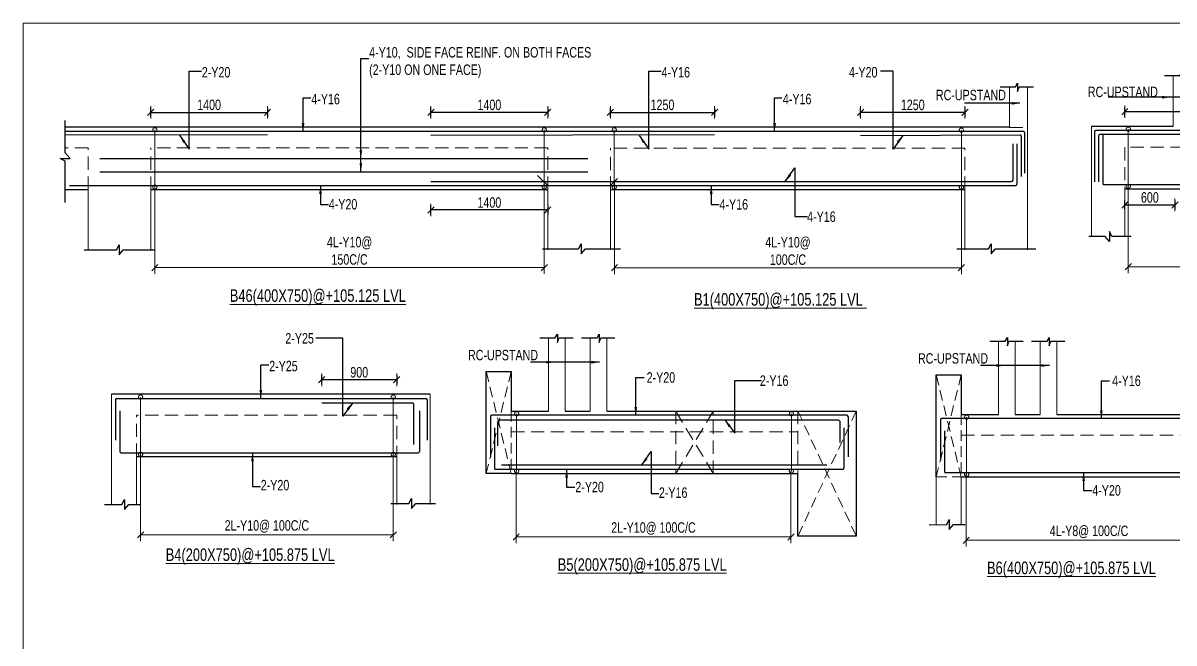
# Model space of a CAD drawing. Header units: millimetres. Extents: x 24879 to 98673, y 1890 to 33226.
# Drawn here: x 24879 to 38675, y 25350 to 32784 of the extents above; entities that cross this region are included whole.
import ezdxf

# ---------------------------------------------------------------- set-up
doc = ezdxf.new("R2010")
doc.units = ezdxf.units.MM
for name, pattern in [('CONTINOUS', [0]), ('CONTINU', [0]), ('HIDDEN', [9.525, 6.35, -3.175])]:
    doc.linetypes.add(name, pattern=pattern)
for name, color, linetype in [('-S-ARROW', 253, 'Continuous'), ('-S-DIM', 3, 'Continuous'), ('-S-MISC', 8, 'Continuous'), ('-STR-BEAM', 4, 'CONTINU'), ('-STR-REINF', 3, 'Continuous'), ('-STR-TEXT', 6, 'Continuous')]:
    doc.layers.add(name, color=color, linetype=linetype)
for name, color, linetype, lineweight in [('-S-STIRUP', 11, 'Continuous', 9), ('-STR-COLUMN', 5, 'HIDDEN', 13), ('-STR-RF-DIM', 252, 'CONTINOUS', 20), ('Elevation-1', 41, 'Continuous', 20), ('S-BEAM-IDEN', 2, 'Continuous', 9), ('SEC TEXT', 9, 'Continuous', 18), ('SLAB LINE', 254, 'HIDDEN', 20)]:
    doc.layers.add(name, color=color, linetype=linetype, lineweight=lineweight)
doc.styles.add('BEAM-LS', font='romans.shx', dxfattribs={"width": 0.8})
doc.styles.add('EL', font='swisscl.ttf')
doc.styles.add('SOBHA', font='swisscl.ttf')
doc.styles.add('sobha.sed', font='swisscl.ttf')
doc.dimstyles.new('S-50', dxfattribs={"dimscale": 50, "dimtxt": 2.5, "dimasz": 1.25, "dimexe": 1, "dimexo": 1, "dimgap": 0.5, "dimtad": 1, "dimdec": 0, "dimrnd": 0.0005, "dimzin": 0, "dimdsep": 46, "dimtxsty": 'EL', "dimblk": 'ARCHTICK', "dimcen": 0.09, "dimdle": 1.5, "dimclrd": 251, "dimclre": 251, "dimclrt": 6, "dimadec": 0, "dimazin": 0, "dimtfac": 1, "dimtdec": 0, "dimtofl": 0, "dimtmove": 0, "dimatfit": 3, "dimfxl": 2, "dimtolj": 1, "dimtzin": 0, "dimlwd": -1, "dimlwe": -1, "dimarcsym": 0})
doc.dimstyles.new('S-DIM50', dxfattribs={"dimscale": 50, "dimtxt": 2.5, "dimasz": 1.2, "dimexe": 1.5, "dimexo": 1, "dimgap": 0.5, "dimtad": 1, "dimdec": 0, "dimdsep": 46, "dimtxsty": 'sobha.sed', "dimblk": 'OBLIQUE', "dimcen": 0, "dimdle": 0.75, "dimclrd": 8, "dimclre": 8, "dimclrt": 6, "dimazin": 2, "dimtfac": 1, "dimtdec": 0, "dimtix": 1, "dimtmove": 2, "dimatfit": 3, "dimfxl": 1, "dimtolj": 1, "dimlwd": -1, "dimlwe": 9, "dimarcsym": 0})
doc.dimstyles.new('STIRUP', dxfattribs={"dimscale": 50, "dimtxt": 2.5, "dimasz": 2.2, "dimexe": 0, "dimexo": 0, "dimgap": 0.5, "dimtad": 0, "dimdec": 0, "dimzin": 0, "dimdsep": 46, "dimtxsty": 'BEAM-LS', "dimblk": 'DOTSMALL', "dimcen": 0.09, "dimclrd": 256, "dimclre": 256, "dimclrt": 256, "dimadec": 5, "dimazin": 0, "dimtfac": 1, "dimtdec": 0, "dimtofl": 0, "dimtmove": 0, "dimatfit": 3, "dimldrblk": 'DOTSMALL', "dimfxl": 0, "dimfxlon": 1, "dimtolj": 1, "dimtzin": 0, "dimlwd": -1, "dimlwe": -1, "dimarcsym": 0})

# ---------------------------------------------------------------- blocks, each defined once
blk = doc.blocks.new('_DotSmall')
at = {"color": 0, "linetype": 'ByBlock', "const_width": 0.5}
blk.add_lwpolyline([(-0.0625, 0, 1), (0.0625, 0, 1)], format="xyb", close=True, dxfattribs=at)
blk = doc.blocks.new('*D46')
at = {"layer": '-S-STIRUP', "ltscale": 100, "transparency": 16777216}
blk.add_line((31127, 30816), (31127, 31503), dxfattribs=at)
at = {"layer": '-S-STIRUP', "linetype": 'CONTINU', "ltscale": 100, "transparency": 16777216, "xscale": 100, "yscale": 100, "zscale": 100}
for p, rotation in [((31127, 31503), 90), ((31127, 30816), 270)]:
    blk.add_blockref('_DotSmall', p, dxfattribs=dict(at, rotation=rotation))
blk = doc.blocks.new('*D47')
at = {"layer": '-S-STIRUP', "ltscale": 100, "transparency": 16777216}
blk.add_line((26459, 30816), (26459, 31503), dxfattribs=at)
at = {"layer": '-S-STIRUP', "linetype": 'CONTINU', "ltscale": 100, "transparency": 16777216, "xscale": 100, "yscale": 100, "zscale": 100}
for p, rotation in [((26459, 31503), 90), ((26459, 30816), 270)]:
    blk.add_blockref('_DotSmall', p, dxfattribs=dict(at, rotation=rotation))
blk = doc.blocks.new('_ArchTick')
at = {"color": 0, "linetype": 'ByBlock', "const_width": 0.15}
blk.add_lwpolyline([(-0.5, -0.5), (0.5, 0.5)], dxfattribs=at)
blk = doc.blocks.new('_Oblique')
at = {"color": 0, "linetype": 'ByBlock', "lineweight": -2}
for p, q in [((-0.5, -0.5), (0.5, 0.5)), ((0, 0.71), (0, -0.71))]:
    blk.add_line(p, q, dxfattribs=at)
blk = doc.blocks.new('*D48')
at = {"layer": '-STR-RF-DIM', "color": 8, "linetype": 'Continuous', "lineweight": 9, "transparency": 16777216}
for p, q in [((26459, 30897), (26459, 29776)), ((31127, 30852), (31127, 29776))]:
    blk.add_line(p, q, dxfattribs=at)
at = {"layer": '-STR-RF-DIM', "color": 8, "linetype": 'Continuous', "transparency": 16777216}
blk.add_line((26458, 29851), (31128, 29851), dxfattribs=at)
at = {"layer": '-STR-RF-DIM', "color": 8, "transparency": 16777216, "xscale": 75, "yscale": 75, "zscale": 75, "rotation": 180}
blk.add_blockref('_Oblique', (26459, 29851), dxfattribs=at)
at = {"layer": '-STR-RF-DIM', "color": 8, "transparency": 16777216, "xscale": 75, "yscale": 75, "zscale": 75}
blk.add_blockref('_Oblique', (31127, 29851), dxfattribs=at)
at = {"layer": '-STR-RF-DIM', "color": 6, "transparency": 16777216, "insert": (28793, 30052), "char_height": 125, "attachment_point": 5, "style": 'sobha.sed'}
blk.add_mtext('\\A1;4L-Y10@\\P150C/C', dxfattribs=at)
blk = doc.blocks.new('*D49')
at = {"layer": '-S-DIM', "color": 8, "linetype": 'Continuous', "lineweight": 9, "transparency": 16777216}
for p, q in [((26409, 31638), (26409, 31788)), ((27809, 31638), (27809, 31788))]:
    blk.add_line(p, q, dxfattribs=at)
at = {"layer": '-S-DIM', "color": 8, "linetype": 'Continuous', "transparency": 16777216}
blk.add_line((26408, 31713), (27810, 31713), dxfattribs=at)
at = {"layer": '-S-DIM', "color": 8, "transparency": 16777216, "xscale": 75, "yscale": 75, "zscale": 75, "rotation": 180}
blk.add_blockref('_Oblique', (26409, 31713), dxfattribs=at)
at = {"layer": '-S-DIM', "color": 8, "transparency": 16777216, "xscale": 75, "yscale": 75, "zscale": 75}
blk.add_blockref('_Oblique', (27809, 31713), dxfattribs=at)
at = {"layer": '-S-DIM', "color": 6, "transparency": 16777216, "insert": (27109, 31802), "char_height": 125, "attachment_point": 5, "style": 'sobha.sed'}
blk.add_mtext('\\A1;1400', dxfattribs=at)
blk = doc.blocks.new('*D50')
at = {"layer": '-S-DIM', "color": 8, "linetype": 'Continuous', "lineweight": 9, "transparency": 16777216}
for p, q in [((29769, 31638), (29769, 31788)), ((31169, 31638), (31169, 31788))]:
    blk.add_line(p, q, dxfattribs=at)
at = {"layer": '-S-DIM', "color": 8, "linetype": 'Continuous', "transparency": 16777216}
blk.add_line((31170, 31713), (29768, 31713), dxfattribs=at)
at = {"layer": '-S-DIM', "color": 8, "transparency": 16777216, "xscale": 75, "yscale": 75, "zscale": 75, "rotation": 180}
blk.add_blockref('_Oblique', (29769, 31713), dxfattribs=at)
at = {"layer": '-S-DIM', "color": 8, "transparency": 16777216, "xscale": 75, "yscale": 75, "zscale": 75}
blk.add_blockref('_Oblique', (31169, 31713), dxfattribs=at)
at = {"layer": '-S-DIM', "color": 6, "transparency": 16777216, "insert": (30469, 31802), "char_height": 125, "attachment_point": 5, "style": 'sobha.sed'}
blk.add_mtext('\\A1;1400', dxfattribs=at)
blk = doc.blocks.new('*D51')
at = {"layer": '-S-STIRUP', "ltscale": 100, "transparency": 16777216}
blk.add_line((36127, 30814), (36127, 31500), dxfattribs=at)
at = {"layer": '-S-STIRUP', "linetype": 'CONTINU', "ltscale": 100, "transparency": 16777216, "xscale": 100, "yscale": 100, "zscale": 100}
for p, rotation in [((36127, 31500), 90), ((36127, 30814), 270)]:
    blk.add_blockref('_DotSmall', p, dxfattribs=dict(at, rotation=rotation))
blk = doc.blocks.new('*D52')
at = {"layer": '-STR-RF-DIM', "color": 8, "linetype": 'Continuous', "lineweight": 9, "transparency": 16777216}
for p, q in [((31969, 30895), (31969, 29774)), ((36127, 30849), (36127, 29774))]:
    blk.add_line(p, q, dxfattribs=at)
at = {"layer": '-STR-RF-DIM', "color": 8, "linetype": 'Continuous', "transparency": 16777216}
blk.add_line((31968, 29849), (36128, 29849), dxfattribs=at)
at = {"layer": '-STR-RF-DIM', "color": 8, "transparency": 16777216, "xscale": 75, "yscale": 75, "zscale": 75, "rotation": 180}
blk.add_blockref('_Oblique', (31969, 29849), dxfattribs=at)
at = {"layer": '-STR-RF-DIM', "color": 8, "transparency": 16777216, "xscale": 75, "yscale": 75, "zscale": 75}
blk.add_blockref('_Oblique', (36127, 29849), dxfattribs=at)
at = {"layer": '-STR-RF-DIM', "color": 6, "transparency": 16777216, "insert": (34048, 30050), "char_height": 125, "attachment_point": 5, "style": 'sobha.sed'}
blk.add_mtext('\\A1;4L-Y10@\\P100C/C', dxfattribs=at)
blk = doc.blocks.new('*D53')
at = {"layer": '-S-DIM', "color": 8, "linetype": 'Continuous', "lineweight": 9, "transparency": 16777216}
for p, q in [((31919, 31638), (31919, 31788)), ((33169, 31638), (33169, 31788))]:
    blk.add_line(p, q, dxfattribs=at)
at = {"layer": '-S-DIM', "color": 8, "linetype": 'Continuous', "transparency": 16777216}
blk.add_line((31918, 31713), (33170, 31713), dxfattribs=at)
at = {"layer": '-S-DIM', "color": 8, "transparency": 16777216, "xscale": 75, "yscale": 75, "zscale": 75, "rotation": 180}
blk.add_blockref('_Oblique', (31919, 31713), dxfattribs=at)
at = {"layer": '-S-DIM', "color": 8, "transparency": 16777216, "xscale": 75, "yscale": 75, "zscale": 75}
blk.add_blockref('_Oblique', (33169, 31713), dxfattribs=at)
at = {"layer": '-S-DIM', "color": 6, "transparency": 16777216, "insert": (32544, 31802), "char_height": 125, "attachment_point": 5, "style": 'sobha.sed'}
blk.add_mtext('\\A1;1250', dxfattribs=at)
blk = doc.blocks.new('*D54')
at = {"layer": '-S-DIM', "color": 8, "linetype": 'Continuous', "lineweight": 9, "transparency": 16777216}
for p, q in [((34919, 31638), (34919, 31788)), ((36169, 31638), (36169, 31788))]:
    blk.add_line(p, q, dxfattribs=at)
at = {"layer": '-S-DIM', "color": 8, "linetype": 'Continuous', "transparency": 16777216}
blk.add_line((36170, 31713), (34918, 31713), dxfattribs=at)
at = {"layer": '-S-DIM', "color": 8, "transparency": 16777216, "xscale": 75, "yscale": 75, "zscale": 75, "rotation": 180}
blk.add_blockref('_Oblique', (34919, 31713), dxfattribs=at)
at = {"layer": '-S-DIM', "color": 8, "transparency": 16777216, "xscale": 75, "yscale": 75, "zscale": 75}
blk.add_blockref('_Oblique', (36169, 31713), dxfattribs=at)
at = {"layer": '-S-DIM', "color": 6, "transparency": 16777216, "insert": (35544, 31802), "char_height": 125, "attachment_point": 5, "style": 'sobha.sed'}
blk.add_mtext('\\A1;1250', dxfattribs=at)
blk = doc.blocks.new('*D55')
at = {"layer": '-S-STIRUP', "ltscale": 100, "transparency": 16777216}
blk.add_line((31966, 30816), (31966, 31503), dxfattribs=at)
at = {"layer": '-S-STIRUP', "linetype": 'CONTINU', "ltscale": 100, "transparency": 16777216, "xscale": 100, "yscale": 100, "zscale": 100}
for p, rotation in [((31966, 31503), 90), ((31966, 30816), 270)]:
    blk.add_blockref('_DotSmall', p, dxfattribs=dict(at, rotation=rotation))
blk = doc.blocks.new('*D56')
at = {"layer": '-S-STIRUP', "ltscale": 100, "transparency": 16777216}
blk.add_line((38128, 30826), (38128, 31512), dxfattribs=at)
at = {"layer": '-S-STIRUP', "linetype": 'CONTINU', "ltscale": 100, "transparency": 16777216, "xscale": 100, "yscale": 100, "zscale": 100}
for p, rotation in [((38128, 31512), 90), ((38128, 30826), 270)]:
    blk.add_blockref('_DotSmall', p, dxfattribs=dict(at, rotation=rotation))
blk = doc.blocks.new('*D58')
at = {"layer": '-STR-RF-DIM', "color": 8, "linetype": 'Continuous', "lineweight": 9, "transparency": 16777216}
for p, q in [((45986, 30907), (45986, 29786)), ((38128, 30861), (38128, 29786))]:
    blk.add_line(p, q, dxfattribs=at)
at = {"layer": '-STR-RF-DIM', "color": 8, "linetype": 'Continuous', "transparency": 16777216}
blk.add_line((45987, 29861), (38127, 29861), dxfattribs=at)
at = {"layer": '-STR-RF-DIM', "color": 8, "transparency": 16777216, "xscale": 75, "yscale": 75, "zscale": 75, "rotation": 180}
blk.add_blockref('_Oblique', (38128, 29861), dxfattribs=at)
at = {"layer": '-STR-RF-DIM', "color": 8, "transparency": 16777216, "xscale": 75, "yscale": 75, "zscale": 75}
blk.add_blockref('_Oblique', (45986, 29861), dxfattribs=at)
at = {"layer": '-STR-RF-DIM', "color": 6, "transparency": 16777216, "insert": (42057, 30062), "char_height": 125, "attachment_point": 5, "style": 'sobha.sed'}
blk.add_mtext('\\A1;4L-Y10@\\P100/200/100C/C', dxfattribs=at)
blk = doc.blocks.new('*D59')
at = {"layer": '-S-DIM', "color": 8, "linetype": 'Continuous', "lineweight": 9, "transparency": 16777216}
for p, q in [((38086, 30678), (38086, 30528)), ((38686, 30678), (38686, 30528))]:
    blk.add_line(p, q, dxfattribs=at)
at = {"layer": '-S-DIM', "color": 8, "linetype": 'Continuous', "transparency": 16777216}
blk.add_line((38085, 30603), (38687, 30603), dxfattribs=at)
at = {"layer": '-S-DIM', "color": 8, "transparency": 16777216, "xscale": 75, "yscale": 75, "zscale": 75, "rotation": 180}
blk.add_blockref('_Oblique', (38086, 30603), dxfattribs=at)
at = {"layer": '-S-DIM', "color": 8, "transparency": 16777216, "xscale": 75, "yscale": 75, "zscale": 75}
blk.add_blockref('_Oblique', (38686, 30603), dxfattribs=at)
at = {"layer": '-S-DIM', "color": 6, "transparency": 16777216, "insert": (38386, 30692), "char_height": 125, "attachment_point": 5, "style": 'sobha.sed'}
blk.add_mtext('\\A1;600', dxfattribs=at)
blk = doc.blocks.new('*D61')
at = {"layer": '-S-DIM', "color": 8, "linetype": 'Continuous', "lineweight": 9, "transparency": 16777216}
for p, q in [((38086, 31647), (38086, 31797)), ((40186, 31647), (40186, 31797))]:
    blk.add_line(p, q, dxfattribs=at)
at = {"layer": '-S-DIM', "color": 8, "linetype": 'Continuous', "transparency": 16777216}
blk.add_line((38085, 31722), (40187, 31722), dxfattribs=at)
at = {"layer": '-S-DIM', "color": 8, "transparency": 16777216, "xscale": 75, "yscale": 75, "zscale": 75, "rotation": 180}
blk.add_blockref('_Oblique', (38086, 31722), dxfattribs=at)
at = {"layer": '-S-DIM', "color": 8, "transparency": 16777216, "xscale": 75, "yscale": 75, "zscale": 75}
blk.add_blockref('_Oblique', (40186, 31722), dxfattribs=at)
at = {"layer": '-S-DIM', "color": 6, "transparency": 16777216, "insert": (39667, 31811), "char_height": 125, "attachment_point": 5, "style": 'sobha.sed'}
blk.add_mtext('\\A1;2100', dxfattribs=at)
blk = doc.blocks.new('*D69')
at = {"layer": '-S-STIRUP', "ltscale": 100, "transparency": 16777216}
blk.add_line((29317, 27612), (29317, 28299), dxfattribs=at)
at = {"layer": '-S-STIRUP', "linetype": 'CONTINU', "ltscale": 100, "transparency": 16777216, "xscale": 100, "yscale": 100, "zscale": 100}
for p, rotation in [((29317, 28299), 90), ((29317, 27612), 270)]:
    blk.add_blockref('_DotSmall', p, dxfattribs=dict(at, rotation=rotation))
blk = doc.blocks.new('*D70')
at = {"layer": '-S-STIRUP', "ltscale": 100, "transparency": 16777216}
blk.add_line((26288, 27612), (26288, 28299), dxfattribs=at)
at = {"layer": '-S-STIRUP', "linetype": 'CONTINU', "ltscale": 100, "transparency": 16777216, "xscale": 100, "yscale": 100, "zscale": 100}
for p, rotation in [((26288, 28299), 90), ((26288, 27612), 270)]:
    blk.add_blockref('_DotSmall', p, dxfattribs=dict(at, rotation=rotation))
blk = doc.blocks.new('*D71')
at = {"layer": '-STR-RF-DIM', "color": 8, "linetype": 'Continuous', "lineweight": 9, "transparency": 16777216}
for p, q in [((26288, 27693), (26288, 26572)), ((29317, 27648), (29317, 26572))]:
    blk.add_line(p, q, dxfattribs=at)
at = {"layer": '-STR-RF-DIM', "color": 8, "linetype": 'Continuous', "transparency": 16777216}
blk.add_line((26287, 26647), (29317, 26647), dxfattribs=at)
at = {"layer": '-STR-RF-DIM', "color": 8, "transparency": 16777216, "xscale": 75, "yscale": 75, "zscale": 75, "rotation": 180}
blk.add_blockref('_Oblique', (26288, 26647), dxfattribs=at)
at = {"layer": '-STR-RF-DIM', "color": 8, "transparency": 16777216, "xscale": 75, "yscale": 75, "zscale": 75}
blk.add_blockref('_Oblique', (29317, 26647), dxfattribs=at)
at = {"layer": '-STR-RF-DIM', "color": 6, "transparency": 16777216, "insert": (27802, 26747), "char_height": 125, "attachment_point": 5, "style": 'sobha.sed'}
blk.add_mtext('\\A1;2L-Y10@ 100C/C', dxfattribs=at)
blk = doc.blocks.new('*D72')
at = {"layer": '-S-STIRUP', "ltscale": 100, "transparency": 16777216}
blk.add_line((30796, 27411), (30796, 28098), dxfattribs=at)
at = {"layer": '-S-STIRUP', "linetype": 'CONTINU', "ltscale": 100, "transparency": 16777216, "xscale": 100, "yscale": 100, "zscale": 100}
for p, rotation in [((30796, 28098), 90), ((30796, 27411), 270)]:
    blk.add_blockref('_DotSmall', p, dxfattribs=dict(at, rotation=rotation))
blk = doc.blocks.new('*D73')
at = {"layer": '-S-STIRUP', "ltscale": 100, "transparency": 16777216}
blk.add_line((34089, 27411), (34089, 28098), dxfattribs=at)
at = {"layer": '-S-STIRUP', "linetype": 'CONTINU', "ltscale": 100, "transparency": 16777216, "xscale": 100, "yscale": 100, "zscale": 100}
for p, rotation in [((34089, 28098), 90), ((34089, 27411), 270)]:
    blk.add_blockref('_DotSmall', p, dxfattribs=dict(at, rotation=rotation))
blk = doc.blocks.new('*D74')
at = {"layer": '-STR-RF-DIM', "color": 8, "linetype": 'Continuous', "lineweight": 9, "transparency": 16777216}
for p, q in [((30790, 27411), (30790, 26547)), ((34083, 27410), (34083, 26547))]:
    blk.add_line(p, q, dxfattribs=at)
at = {"layer": '-STR-RF-DIM', "color": 8, "linetype": 'Continuous', "transparency": 16777216}
blk.add_line((34084, 26622), (30789, 26622), dxfattribs=at)
at = {"layer": '-STR-RF-DIM', "color": 8, "transparency": 16777216, "xscale": 75, "yscale": 75, "zscale": 75, "rotation": 180}
blk.add_blockref('_Oblique', (30790, 26622), dxfattribs=at)
at = {"layer": '-STR-RF-DIM', "color": 8, "transparency": 16777216, "xscale": 75, "yscale": 75, "zscale": 75}
blk.add_blockref('_Oblique', (34083, 26622), dxfattribs=at)
at = {"layer": '-STR-RF-DIM', "color": 6, "transparency": 16777216, "insert": (32436, 26722), "char_height": 125, "attachment_point": 5, "style": 'sobha.sed'}
blk.add_mtext('\\A1;2L-Y10@ 100C/C', dxfattribs=at)
blk = doc.blocks.new('*D75')
at = {"layer": '-S-STIRUP', "ltscale": 100, "transparency": 16777216}
blk.add_line((36190, 27371), (36190, 28058), dxfattribs=at)
at = {"layer": '-S-STIRUP', "linetype": 'CONTINU', "ltscale": 100, "transparency": 16777216, "xscale": 100, "yscale": 100, "zscale": 100}
for p, rotation in [((36190, 28058), 90), ((36190, 27371), 270)]:
    blk.add_blockref('_DotSmall', p, dxfattribs=dict(at, rotation=rotation))
blk = doc.blocks.new('*D77')
at = {"layer": '-STR-RF-DIM', "color": 8, "linetype": 'Continuous', "lineweight": 9, "transparency": 16777216}
for p, q in [((36184, 27371), (36184, 26507)), ((39129, 27371), (39129, 26507))]:
    blk.add_line(p, q, dxfattribs=at)
at = {"layer": '-STR-RF-DIM', "color": 8, "linetype": 'Continuous', "transparency": 16777216}
blk.add_line((39130, 26582), (36183, 26582), dxfattribs=at)
at = {"layer": '-STR-RF-DIM', "color": 8, "transparency": 16777216, "xscale": 75, "yscale": 75, "zscale": 75, "rotation": 180}
blk.add_blockref('_Oblique', (36184, 26582), dxfattribs=at)
at = {"layer": '-STR-RF-DIM', "color": 8, "transparency": 16777216, "xscale": 75, "yscale": 75, "zscale": 75}
blk.add_blockref('_Oblique', (39129, 26582), dxfattribs=at)
at = {"layer": '-STR-RF-DIM', "color": 6, "transparency": 16777216, "insert": (37657, 26682), "char_height": 125, "attachment_point": 5, "style": 'sobha.sed'}
blk.add_mtext('\\A1;4L-Y8@ 100C/C', dxfattribs=at)
blk = doc.blocks.new('A$Ccd2fb86f')
at = {"layer": 'Elevation-1', "color": 6, "ltscale": 20}
blk.add_lwpolyline([(0, 545.01), (670.34, 545.01), (670.34, 0), (0, 0)], close=True, dxfattribs=at)
blk = doc.blocks.new('*D317')
at = {"layer": '-S-DIM', "color": 8, "linetype": 'Continuous', "transparency": 16777216}
blk.add_line((31170, 30542), (29768, 30542), dxfattribs=at)
at = {"layer": '-S-DIM', "color": 8, "linetype": 'Continuous', "lineweight": 9, "transparency": 16777216}
for p, q in [((29769, 30617), (29769, 30467)), ((31169, 30617), (31169, 30467))]:
    blk.add_line(p, q, dxfattribs=at)
at = {"layer": '-S-DIM', "color": 8, "transparency": 16777216, "xscale": 75, "yscale": 75, "zscale": 75, "rotation": 180}
blk.add_blockref('_Oblique', (29769, 30542), dxfattribs=at)
at = {"layer": '-S-DIM', "color": 8, "transparency": 16777216, "xscale": 75, "yscale": 75, "zscale": 75}
blk.add_blockref('_Oblique', (31169, 30542), dxfattribs=at)
at = {"layer": '-S-DIM', "color": 6, "transparency": 16777216, "insert": (30469, 30631), "char_height": 125, "attachment_point": 5, "style": 'sobha.sed'}
blk.add_mtext('\\A1;1400', dxfattribs=at)
blk = doc.blocks.new('*D318')
at = {"layer": '-S-DIM', "color": 8, "linetype": 'Continuous', "lineweight": 9, "transparency": 16777216}
for p, q in [((28459, 28431), (28459, 28581)), ((29358, 28431), (29358, 28581))]:
    blk.add_line(p, q, dxfattribs=at)
at = {"layer": '-S-DIM', "color": 8, "linetype": 'Continuous', "transparency": 16777216}
blk.add_line((29359, 28506), (28458, 28506), dxfattribs=at)
at = {"layer": '-S-DIM', "color": 8, "transparency": 16777216, "xscale": 75, "yscale": 75, "zscale": 75, "rotation": 180}
blk.add_blockref('_Oblique', (28459, 28506), dxfattribs=at)
at = {"layer": '-S-DIM', "color": 8, "transparency": 16777216, "xscale": 75, "yscale": 75, "zscale": 75}
blk.add_blockref('_Oblique', (29358, 28506), dxfattribs=at)
at = {"layer": '-S-DIM', "color": 6, "transparency": 16777216, "insert": (28909, 28595), "char_height": 125, "attachment_point": 5, "style": 'sobha.sed'}
blk.add_mtext('\\A1;900', dxfattribs=at)

msp = doc.modelspace()

# ---------------------------------------------------------------- linework, layer by layer
at = {"layer": '-S-MISC', "linetype": 'ByBlock', "ltscale": 1000}
for points, elevation in [([(38561.6, 32154.9), (38746.5, 32154.9), (38770.6, 32200.1), (38770.6, 32101), (38790.1, 32155.3), (38960.3, 32155.3)], 0), ([(36592.1, 32017.4), (36777, 32017.4), (36801.1, 32062.7), (36801.1, 31963.5), (36820.6, 32017.9), (36990.8, 32017.9)], 0), ([(25383.3, 30631.5), (25383.3, 31126.7), (25323.6, 31157.6), (25443.8, 31157.6), (25383.3, 31227.9), (25383.3, 31616.6)], 0), ([(25611.7, 30062.8), (25999.8, 30064.6), (26030.7, 30124.3), (26030.7, 30004.1), (26080.6, 30064.6), (26458.9, 30064.6)], 0), ([(31104.1, 30077.2), (31538.9, 30077.8), (31569.7, 30137.4), (31569.7, 30017.3), (31619.6, 30077.8), (32041.9, 30077.8)], 0), ([(36070.6, 30075.3), (36453.8, 30075.7), (36484.7, 30135.3), (36484.7, 30015.2), (36534.6, 30075.7), (37020.7, 30075.7)], 0), ([(31074.6, 29007.4), (31259.5, 29007.4), (31283.6, 29052.7), (31283.6, 28953.5), (31303.1, 29007.9), (31473.4, 29007.9)], 0), ([(31574.6, 29007.4), (31759.5, 29007.4), (31783.6, 29052.6), (31783.6, 28953.5), (31803.1, 29007.8), (31973.4, 29007.8)], 0), ([(36468.8, 28967.6), (36653.7, 28967.6), (36677.8, 29012.9), (36677.8, 28913.7), (36697.3, 28968.1), (36867.6, 28968.1)], 0), ([(36968.8, 28967.6), (37153.7, 28967.6), (37177.8, 29012.8), (37177.8, 28913.6), (37197.3, 28968), (37367.6, 28968)], 0), ([(25853.8, 27008.9), (26064.7, 27010.8), (26095.6, 27070.4), (26095.6, 26950.3), (26145.4, 27010.8), (26284.6, 27010.8)], 178586.6), ([(29285.7, 27023.6), (29504.9, 27023.9), (29535.8, 27083.6), (29535.8, 26963.4), (29585.6, 27023.9), (29824.9, 27023.9)], 178586.6), ([(35740.6, 26768.1), (35951.5, 26770), (35982.4, 26829.7), (35982.4, 26709.5), (36032.3, 26770), (36171.4, 26770)], 0)]:
    msp.add_lwpolyline(points, dxfattribs=dict(at, elevation=elevation))
msp.add_lwpolyline([(38162, 30224.8), (37931.3, 30225), (37900.4, 30284.6), (37900.4, 30164.5), (37850.6, 30225), (37655.4, 30225)], dxfattribs=at)
at = {"layer": '-STR-BEAM'}
for p, q in [((31169, 31535.5, 0), (25383.3, 31535.5, 0)), ((25659, 31535.5, 0), (25383.3, 31535.5, 0)), ((36703.6, 31533.2, 0), (31169, 31535.5, 0)), ((37686.1, 31545.5), (38664.5, 31545.5, 0)), ((25659, 30785.5, 0), (25383.3, 30785.5, 0)), ((31169, 30785.5, 0), (26409, 30785.5, 0)), ((36169, 30783.4, 0), (31919, 30783.4, 0)), ((38086.1, 30795.5, 0), (46036.1, 30795.5, 0)), ((30730.6, 28605.7, 0), (30730.6, 28130.8, 0)), ((36124.8, 28565.9, 0), (36124.8, 28091, 0)), ((29758.5, 28331.7, 178586.6), (25938, 28331.7, 178586.6)), ((30730.6, 28130.8, 0), (31177.5, 28130.8, 0)), ((31377.5, 28130.8, 0), (31677.5, 28130.8, 0)), ((31877.5, 28130.9, 0), (34166.9, 28130.9, 0)), ((36124.8, 28091, 0), (36571.7, 28091, 0)), ((36771.7, 28091, 0), (37071.7, 28091)), ((37271.7, 28091), (39213.1, 28091.1)), ((29358.5, 27581.7, 178586.6), (26238, 27581.7, 178586.6)), ((30730.6, 27380.8, 0), (34167, 27380.9, 0)), ((36124.8, 27341, 0), (39213.1, 27341.1, 0))]:
    msp.add_line(p, q, dxfattribs=at)
at = {"layer": '-STR-BEAM', "elevation": 0}
for points in [[(30730.6, 27380.7), (30730.6, 27380.7), (30430.6, 27380.7), (30430.6, 28605.7), (30730.6, 28605.7)], [(35825.4, 27340.9), (35824.8, 27340.9), (35824.8, 28565.9), (36124.8, 28565.9)], [(34166.9, 28130.9), (34166.9, 28130.9), (34866.9, 28130.9), (34866.9, 26630.9), (34166.9, 26630.9), (34166.9, 27380.9)]]:
    msp.add_lwpolyline(points, dxfattribs=at)
at = {"layer": '-STR-COLUMN', "linetype": 'Continuous', "ltscale": 10}
for p, q in [((38664.5, 32154.9, 0), (38664.5, 31545.4, 0)), ((36703.6, 32017.4, 0), (36703.6, 31533.1, 0)), ((36919, 32017.9, 0), (36919, 31533.1, 0)), ((36919, 30062.5, 0), (36919, 31533.1, 0)), ((37686.1, 30224.5), (37686.1, 31545.5)), ((25659, 30785.5, 0), (25659, 30064.6, 0)), ((26409, 30785.5, 0), (26409, 30064.6, 0)), ((31169, 30785.5, 0), (31169, 30064.6, 0)), ((31919, 30064.6, 0), (31919, 30783.4, 0)), ((36169, 30783.4, 0), (36169, 30062.5, 0)), ((38086.1, 30795.5), (38086.1, 30224.5)), ((31177.5, 29007.4, 0), (31177.5, 28130.9, 0)), ((31377.5, 29007.9, 0), (31377.5, 28130.9, 0)), ((31677.5, 29007.4, 0), (31677.5, 28130.8, 0)), ((31877.5, 29007.8, 0), (31877.5, 28130.9, 0)), ((36571.7, 28967.6, 0), (36571.7, 28091, 0)), ((36771.7, 28968.1, 0), (36771.7, 28091, 0)), ((37071.7, 28967.6, 0), (37071.7, 28091, 0)), ((37271.7, 28968, 0), (37271.7, 28091, 0)), ((25938, 28331.7, 178586.6), (25938, 27010.8, 178586.6)), ((29758.5, 27010.8, 178586.6), (29758.5, 28331.7, 178586.6)), ((26238, 27581.7, 178586.6), (26238, 27010.8, 178586.6)), ((29358.5, 27581.7, 178586.6), (29358.5, 27010.8, 178586.6)), ((35824.8, 27340.9, 0), (35824.8, 26770, 0)), ((36124.8, 27340.9, 0), (36124.8, 26770, 0))]:
    msp.add_line(p, q, dxfattribs=at)
at = {"layer": '-STR-REINF', "ltscale": 10}
for p, q in [((25383.3, 31485.5, 0), (36868.3, 31485.5, 0)), ((36883.9, 31470.5, 0), (36883.9, 30984.9, 0)), ((37721.2, 31480.5, 0), (37721.2, 30881.1, 0)), ((46370.4, 31495.5, 0), (37736.1, 31495.5, 0)), ((27809.4, 31438.5, 0), (25383.3, 31444.7, 0)), ((29768.6, 31438.5), (33169, 31445.3)), ((34916.8, 31436.4), (36830.7, 31443)), ((36743.4, 31336.2, 0), (36743.4, 30896.6, 0)), ((36793.4, 31336.2, 0), (36793.4, 30850.5, 0)), ((36845.5, 31428), (36845.5, 30942.3)), ((37771.2, 31430.5, 0), (37771.2, 30881.1, 0)), ((40186.1, 31445.5, 0), (37786, 31445.5, 0)), ((37821.6, 31444.9, 0), (37821.6, 30860.5, 0)), ((31045.4, 30953.7), (31169, 30835.5, 0)), ((32005.3, 30919.6), (31919, 30835.5, 0)), ((25434.8, 30835.5, 0), (36778.4, 30835.5, 0)), ((29769, 30885.5, 0), (36728.5, 30883.3, 0)), ((46320.4, 30845.5, 0), (37836.6, 30845.5, 0)), ((25988.7, 28266.7, 178586.6), (25988.7, 27781, 178586.6)), ((26003.7, 28281.7, 178586.6), (29708.5, 28281.7, 178586.6)), ((28460.1, 28231.2, 178586.6), (29545.4, 28231.2, 178586.6)), ((29560.4, 28216.2, 178586.6), (29560.4, 27730.6, 178586.6)), ((29723.4, 28266.7, 178586.6), (29723.4, 27781, 178586.6)), ((26038.7, 28132.4, 178586.6), (26038.7, 27646.7, 178586.6)), ((29632.9, 28132.4, 178586.6), (29632.9, 27646.7, 178586.6)), ((30480.6, 28065.8, 0), (30480.6, 27580.2, 0)), ((34753, 28080.9, 0), (30495.5, 28080.8, 0)), ((34768, 28065.9, 0), (34768, 27580.3, 0)), ((35874.8, 28026, 0), (35874.8, 27540.3, 0)), ((39786.3, 28041.1, 0), (35889.7, 28041, 0)), ((30531, 27931.5, 0), (30531, 27445.8, 0)), ((34718, 27931.6, 0), (34718, 27445.9, 0)), ((35925.3, 27891.7, 0), (35925.3, 27406, 0)), ((26053.7, 27631.7, 178586.6), (29617.9, 27631.7, 178586.6)), ((34512.9, 27480.9, 0), (30613.8, 27480.7, 0)), ((34703, 27430.9, 0), (30546, 27430.8, 0)), ((39736.3, 27391.1, 0), (35940.3, 27391, 0))]:
    msp.add_line(p, q, dxfattribs=at)
at = {"layer": '-STR-REINF', "color": 30, "ltscale": 10}
for p, q in [((25798.7, 31159.1), (31647.5, 31159.1)), ((25798.7, 31001), (31647.5, 31001))]:
    msp.add_line(p, q, dxfattribs=at)
at = {"layer": '-STR-REINF', "ltscale": 10}
msp.add_lwpolyline([(30571.3, 27714.2), (30571.3, 27999.9, -0.4142136), (30596.3, 28024.9), (34646, 28024.9, -0.4142136), (34671, 27999.9), (34671, 27753)], format="xyb", dxfattribs=at)
for centre, start, end in [((36868.9, 31470.5, 0), 0, 90), ((37736.2, 31480.5, 0), 90, 180), ((36830.5, 31428), 0, 90), ((37786.2, 31430.5, 0), 90, 180), ((36728.5, 30898.3, 0), 270, 0), ((36778.4, 30850.5, 0), 270, 0), ((37836.6, 30860.5, 0), 180, 270), ((26003.7, 28266.7, 178586.6), 90, 180), ((29545.4, 28216.2, 178586.6), 0, 90), ((29708.4, 28266.7, 178586.6), 0, 90), ((30495.6, 28065.8, 0), 90, 180), ((34753, 28065.9, 0), 0, 90), ((35889.8, 28026, 0), 90, 180), ((26053.7, 27646.7, 178586.6), 180, 270), ((29617.9, 27646.7, 178586.6), 270, 0), ((30546, 27445.8, 0), 180, 270), ((34703, 27445.9, 0), 270, 0), ((35940.3, 27406, 0), 180, 270)]:
    msp.add_arc(centre, 15, start, end, dxfattribs=at)
at = {"layer": 'S-BEAM-IDEN', "color": 9, "linetype": 'HIDDEN', "ltscale": 20}
for p, q in [((30430.6, 28605.6, 0), (30730.6, 27380.7, 0)), ((30730.6, 28605.8, 0), (30431.2, 27380.7, 0)), ((35824.8, 28565.8, 0), (36124.8, 27340.9, 0)), ((36124.8, 28566, 0), (35825.4, 27340.9, 0)), ((34166.9, 28130.9, 0), (34866.9, 26630.9, 0)), ((34866.9, 28130.9, 0), (34167.5, 26630.9, 0)), ((35825.4, 27340.9, 0), (36124.8, 27340.9, 0))]:
    msp.add_line(p, q, dxfattribs=at)
at = {"layer": 'S-BEAM-IDEN', "color": 9, "linetype": 'HIDDEN', "ltscale": 20, "elevation": 0}
for points in [[(30730.6, 28130.8), (30730.6, 27380.7)], [(36124.8, 28091), (36124.8, 27340.9)]]:
    msp.add_lwpolyline(points, dxfattribs=at)
at = {"layer": 'SLAB LINE', "linetype": 'HIDDEN', "ltscale": 25}
for p, q in [((36703.6, 31533.1, 0), (36919, 31533.1, 0)), ((25659.2, 31287.9, 0), (25383.3, 31288, 0)), ((25659, 30785.5, 0), (25659.2, 31287.9, 0)), ((26409, 30785.5, 0), (26409.2, 31287.6, 0)), ((31169.2, 31285.5, 0), (26409.2, 31287.6, 0)), ((31169, 30785.5, 0), (31169.2, 31285.5, 0)), ((31919, 30783.4, 0), (31919.2, 31285.2, 0)), ((36169.2, 31283.4, 0), (31919.2, 31285.2, 0)), ((36169, 30783.4, 0), (36169.2, 31283.4, 0)), ((40695.8, 31295.5, 0), (38086.1, 31295.5, 0)), ((38086.1, 31295.5, 0), (38086.1, 30795.5)), ((29358.5, 28081.7, 178586.6), (26238, 28081.7, 178586.6)), ((26238, 27581.7, 178586.6), (26238, 28081.7, 178586.6)), ((29358.5, 27556.7, 178586.6), (29358.5, 28081.7, 178586.6)), ((32703.2, 28130.9, 0), (33153.2, 27380.9, 0)), ((33153.2, 28130.9, 0), (32703.2, 27380.9, 0)), ((34167, 28130.9, 0), (34167, 27380.9, 0)), ((30730.6, 27880.7, 0), (34167, 27880.6, 0)), ((31817, 27980.6, 0), (31817.8, 27980.6, 0)), ((36124.8, 27840.9, 0), (39213.1, 27840.8, 0))]:
    msp.add_line(p, q, dxfattribs=at)
at = {"layer": 'SLAB LINE', "linetype": 'HIDDEN', "ltscale": 25, "elevation": 0}
msp.add_lwpolyline([(33153.2, 28130.9), (32703.2, 28130.9), (32703.2, 27380.9), (33153.2, 27380.9), (33153.2, 28130.9)], dxfattribs=at)

# ---------------------------------------------------------------- block references
at = {"layer": 'Elevation-1', "color": 6, "ltscale": 20, "xscale": 50, "yscale": 50, "zscale": 50}
msp.add_blockref('A$Ccd2fb86f', (24878.6, 5533.7), dxfattribs=at)

# ---------------------------------------------------------------- texts
at = {"layer": '-STR-TEXT', "color": 6, "char_height": 125, "style": 'SOBHA'}
for s, insert, width, attachment_point in [('\\A1;4-Y10,  SIDE FACE REINF. ON BOTH FACES\\P(2-Y10 ON ONE FACE)', (29027.6, 32495.3, 0), 2625.655, 1), ('\\A1;4-Y20', (28543.9, 30546.8, 0), 281.386, 7), ('\\A1;4-Y16', (33227.6, 30544.7, 0), 281.386, 7), ('\\A1;4-Y16', (34278, 30397.1, 178586.6), 281.386, 7), ('\\A1;2-Y20', (31499.2, 27155.3, 0), 281.386, 7), ('\\A1;2-Y16', (32500.9, 27088.4, 357173.2), 281.386, 7), ('\\A1;4-Y20', (37696, 27115.5, 0), 281.386, 7)]:
    msp.add_mtext(s, dxfattribs=dict(at, insert=insert, width=width, attachment_point=attachment_point))
for s, insert, attachment_point in [('\\A1;2-Y20', (27022, 32129.6, 0), 7), ('\\A1;4-Y16', (32532, 32129.6, 0), 7), ('\\A1;4-Y20', (35120.8, 32129.6, 0), 9), ('\\A1;RC-UPSTAND', (37642.8, 31894.1, 0), 7), ('\\A1;4-Y16', (28334.8, 31934.6, 0), 1), ('\\A1;4-Y16', (33987.1, 31934.6, 0), 1), ('\\A1;RC-UPSTAND', (35821.2, 31856.2, -178586.6), 7), ('\\A1;2-Y25', (28023, 28939.1, 357173.2), 7), ('\\A1;RC-UPSTAND', (30212.6, 28737.9, -178586.6), 7), ('\\A1;2-Y25', (27828.9, 28732.9, 178586.6), 1), ('\\A1;RC-UPSTAND', (35606.8, 28698.1, -178586.6), 7), ('\\A1;2-Y20', (32354.1, 28596.3, 0), 1), ('\\A1;2-Y16', (34053.5, 28431.4, 357173.2), 9), ('\\A1;4-Y16', (37934.8, 28556.5, 0), 1), ('\\A1;2-Y20', (27728.6, 27177.9, 714346.4), 7)]:
    msp.add_mtext(s, dxfattribs=dict(at, insert=insert, attachment_point=attachment_point))
at = {"layer": 'SEC TEXT', "color": 1, "linetype": 'ByBlock', "style": 'sobha.sed'}
for s, p in [('%%UB46(400X750)@+105.125 LVL', (27357.5, 29440.5, 0)), ('%%UB1(400X750)@+105.125 LVL ', (32921.9, 29394.9, 0))]:
    msp.add_text(s, height=150, dxfattribs=at).set_placement(p)
for s, rotation, p in [('%%UB4(200X750)@+105.875 LVL', 359.98928, (26589.5, 26333.4, 178586.6)), ('%%UB5(200X750)@+105.875 LVL', 0.01072, (31288.6, 26214.9, 0)), ('%%UB6(400X750)@+105.875 LVL', 0.01072, (36434.2, 26175.1, 0))]:
    msp.add_text(s, height=150, rotation=rotation, dxfattribs=at).set_placement(p)

# ---------------------------------------------------------------- dimensions: what is measured, and where the dimension line sits
at = {"layer": '-S-DIM'}
for base, p1, p2, picture, middle in [((27808.9, 31712.5, 0), (26409, 31535.5, 0), (27808.9, 31422, 0), '*D49', (27109, 31801.6, 0)), ((33169, 31712.5, 0), (31919, 31533.4, 0), (33169, 31445.3), '*D53', (32544, 31801.6, 0)), ((29769, 30542.1, 0), (31169, 30785.5, 0), (29769, 30885.5, 0), '*D317', (30469, 30631.1, 0))]:
    dim = msp.add_linear_dim(base=base, p1=p1, p2=p2, dimstyle='S-DIM50', override={"dimscale": 1, "dimtxt": 125, "dimasz": 75, "dimexe": 75, "dimexo": 0, "dimgap": 25, "dimblk1": 'Oblique', "dimblk2": 'Oblique', "dimsah": 1, "dimcen": 4.5, "dimfxl": 75, "dimfxlon": 1}, dxfattribs=at)
    dim.commit()
    dim.dimension.update_dxf_attribs({"geometry": picture, "text_midpoint": middle})
for base, p1, p2, picture, middle in [((29769.1, 31712.5, 0), (31169, 31535.5, 0), (29769.1, 31422, 0), '*D50', (30469.1, 31801.6, 0)), ((34919.1, 31712.5, 0), (36169, 31533.4, 0), (34919.1, 31419.9, 0), '*D54', (35544.1, 31801.6, 0)), ((38686.2, 30602.9), (38086.1, 30795.5), (38686.2, 30895.4, 0), '*D59', (38386.1, 30691.9)), ((28458.6, 28506.3, 178586.6), (29358.5, 28331.7, 178586.6), (28458.6, 28218.2, 178586.6), '*D318', (28908.5, 28595.3, 178586.6))]:
    dim = msp.add_linear_dim(base=base, p1=p1, p2=p2, angle=180, dimstyle='S-DIM50', override={"dimscale": 1, "dimtxt": 125, "dimasz": 75, "dimexe": 75, "dimexo": 0, "dimgap": 25, "dimblk1": 'Oblique', "dimblk2": 'Oblique', "dimsah": 1, "dimcen": 4.5, "dimfxl": 75, "dimfxlon": 1}, dxfattribs=at)
    dim.commit()
    dim.dimension.update_dxf_attribs({"geometry": picture, "text_midpoint": middle})
dim = msp.add_linear_dim(base=(40186, 31721.9), p1=(38086.1, 31542.7), p2=(40186, 31429.2), dimstyle='S-DIM50', override={"dimscale": 1, "dimtxt": 125, "dimasz": 75, "dimexe": 75, "dimexo": 0, "dimgap": 25, "dimblk1": 'Oblique', "dimblk2": 'Oblique', "dimsah": 1, "dimcen": 4.5, "dimfxl": 75, "dimfxlon": 1}, dxfattribs=at)
dim.commit()
dim.dimension.update_dxf_attribs({"geometry": '*D61', "text_midpoint": (39666.7, 31810.9), "dimtype": 160})
at = {"layer": '-S-STIRUP', "linetype": 'CONTINU', "ltscale": 100}
for base, p1, p2, picture, middle in [((26458.9, 31502.5, 178586.6), (26458.9, 30815.8, 178586.6), (26458.9, 31502.5, 178586.6), '*D47', (26458.9, 31159.2, 178586.6)), ((31127.2, 31502.5, 178586.6), (31127.2, 30815.8, 178586.6), (31127.2, 31502.5, 178586.6), '*D46', (31127.2, 31159.2, 178586.6)), ((31965.8, 31502.5, 178586.6), (31965.8, 30815.8, 178586.6), (31965.8, 31502.5, 178586.6), '*D55', (31965.8, 31159.2, 178586.6)), ((36127.2, 31500.4, 178586.6), (36127.2, 30813.7, 178586.6), (36127.2, 31500.4, 178586.6), '*D51', (36127.2, 31157.1, 178586.6)), ((38127.9, 31512.5, 178586.6), (38127.9, 30825.7, 178586.6), (38127.9, 31512.5, 178586.6), '*D56', (38127.9, 31169.1, 178586.6)), ((26287.8, 28298.7, 357173.2), (26287.8, 27612, 357173.2), (26287.8, 28298.7, 357173.2), '*D70', (26287.8, 27955.3, 357173.2)), ((29316.7, 28298.7, 357173.2), (29316.7, 27612, 357173.2), (29316.7, 28298.7, 357173.2), '*D69', (29316.7, 27955.3, 357173.2)), ((30796.2, 28097.8, 357279.2), (30796.2, 27411.1, 357279.2), (30796.2, 28097.8, 357279.2), '*D72', (30796.2, 27754.5, 357279.2)), ((34089.2, 28097.9, 178586.6), (34089.2, 27411.2, 178586.6), (34089.2, 28097.9, 178586.6), '*D73', (34089.2, 27754.6, 178586.6)), ((36190.4, 28058, 357279.2), (36190.4, 27371.3, 357279.2), (36190.4, 28058, 357279.2), '*D75', (36190.4, 27714.6, 357279.2))]:
    dim = msp.add_linear_dim(base=base, p1=p1, p2=p2, angle=90, text=' ', dimstyle='STIRUP', override={"dimasz": 2}, dxfattribs=at)
    dim.commit()
    dim.dimension.update_dxf_attribs({"geometry": picture, "text_midpoint": middle})
at = {"layer": '-STR-RF-DIM'}
for base, p1, p2, text, picture, middle in [((38127.9, 29860.9, 178586.6), (45986.2, 30906.7, 178586.6), (38127.9, 30861.5, 178586.6), '4L-Y10@\\P100/200/100C/C', '*D58', (42057.1, 30061.8, 178586.6)), ((30789.9, 26621.8, 178586.6), (34083, 27410.4, 178586.6), (30789.9, 27411.1, 357279.2), '2L-Y10@ 100C/C', '*D74', (32436.5, 26721.9, 178586.6)), ((36184.2, 26581.9, 178586.6), (39129.1, 27370.5, 178586.6), (36184.2, 27371.3, 357279.2), '4L-Y8@ 100C/C', '*D77', (37656.6, 26682.1, 178586.6))]:
    dim = msp.add_linear_dim(base=base, p1=p1, p2=p2, angle=180, text=text, dimstyle='S-DIM50', override={"dimscale": 1, "dimtxt": 125, "dimasz": 75, "dimexe": 75, "dimexo": 0, "dimgap": 25, "dimsah": 1, "dimcen": 4.5, "dimfxl": 75}, dxfattribs=at)
    dim.commit()
    dim.dimension.update_dxf_attribs({"geometry": picture, "text_midpoint": middle})
for base, p1, p2, text, picture, middle in [((31127.2, 29851, 178586.6), (26458.9, 30896.8, 178586.6), (31127.2, 30851.6, 178586.6), '4L-Y10@\\P150C/C', '*D48', (28793, 30051.9, 178586.6)), ((36127.2, 29848.9, 178586.6), (31968.9, 30894.7, 178586.6), (36127.2, 30849.5, 178586.6), '4L-Y10@\\P100C/C', '*D52', (34048, 30049.8, 178586.6)), ((29316.7, 26647.1, 357173.2), (26287.8, 27693, 357173.2), (29316.7, 27647.7, 357173.2), '2L-Y10@ 100C/C', '*D71', (27802.2, 26747.3, 357173.2))]:
    dim = msp.add_linear_dim(base=base, p1=p1, p2=p2, text=text, dimstyle='S-DIM50', override={"dimscale": 1, "dimtxt": 125, "dimasz": 75, "dimexe": 75, "dimexo": 0, "dimgap": 25, "dimsah": 1, "dimcen": 4.5, "dimfxl": 75}, dxfattribs=at)
    dim.commit()
    dim.dimension.update_dxf_attribs({"geometry": picture, "text_midpoint": middle})

# ---------------------------------------------------------------- leaders
at = {"layer": '-S-ARROW', "annotation_type": 0, "has_hookline": 1, "hookline_direction": 1}
for points, text_width in [([(28928.3, 31159.1, 0), (28928.3, 32358.3, 0), (29022.6, 32358.3, 0)], 2625.7), ([(26754.8, 31438.3, 178586.6), (26870.3, 31271.8, 178586.6), (26870.3, 32205.5, 178586.6), (27017, 32205.5, 178586.6)], 353.5), ([(32264.8, 31436.1, 178586.6), (32380.3, 31269.7, 178586.6), (32380.3, 32205.5, 178586.6), (32527, 32205.5, 178586.6)], 355.3), ([(35423.2, 31436.1, 178586.6), (35307.8, 31269.7, 178586.6), (35307.8, 32205.5, 178586.6), (35156.4, 32205.5, 178586.6)], 355.3), ([(28235.4, 31485.5, 0), (28235.4, 31885.5, 0), (28329.8, 31885.5, 0)], 355.3), ([(33887.7, 31483.4, 0), (33887.7, 31885.5, 0), (33976.2, 31885.5, 0)], 355.3), ([(28444.6, 30835.5, 0), (28444.6, 30609.3, 0), (28538.9, 30609.3, 0)], 355.3), ([(33128.2, 30833.4, 0), (33128.2, 30607.2, 0), (33222.6, 30607.2, 0)], 355.3), ([(27729.6, 28283.8, 178586.6), (27729.6, 28683.8, 178586.6), (27823.9, 28683.8, 178586.6)], 353.2), ([(27629.2, 27626.9, 714346.4), (27629.2, 27226.9, 714346.4), (27723.6, 27226.9, 714346.4)], 353.5), ([(31395.1, 27430.6, 0), (31395.1, 27217.8, 0), (31494.2, 27217.8, 0)], 353.5), ([(37592, 27390.8, 0), (37592, 27178, 0), (37691, 27178, 0)], 355.3)]:
    msp.add_leader(points, dimstyle='S-50', override={"dimasz": 2, "dimgap": 0.1, "dimtad": 0}, dxfattribs=dict(at, text_width=text_width))
at = {"layer": '-S-ARROW'}
for points in [[(28928.3, 31001, 0), (28928.3, 32358.3, 0), (29022.6, 32358.3, 0)], [(38632.3, 31894.1, 0), (37887.4, 31894.1, 0)], [(39218.1, 31894.1, 0), (38553, 31894.1, 0)], [(36828.3, 31821.1, -178586.6), (36163.2, 31821.1, -178586.6)], [(34015.8, 30882.1, 178586.6), (34131.3, 31048.5, 178586.6), (34131.3, 30464.2, 178586.6), (34282.7, 30464.2, 178586.6)], [(28830.6, 28231.2, 178586.6), (28711, 28070.3, 178586.6), (28711, 29004, 178586.6), (28387.9, 29004, 178586.6)], [(31790.6, 28716.8), (30963.6, 28716.8)], [(31251.3, 28716.8), (31028.8, 28716.8)], [(37184.8, 28677, 0), (36357.8, 28677, 0)], [(36645.5, 28677, 0), (36423, 28677, 0)], [(32223.7, 28080.6, 0), (32223.7, 28533.8, 0), (32322.8, 28533.8, 0)], [(33290, 28026.9, 178586.6), (33409.5, 27866, 178586.6), (33409.5, 28496.3, 178586.6), (33732.6, 28496.3, 178586.6)], [(37804.5, 28040.8, 0), (37804.5, 28494, 0), (37903.5, 28494, 0)], [(32294, 27479.3, 357173.2), (32409.5, 27645.7, 357173.2), (32409.5, 27141.4, 357173.2), (32500.9, 27141.4, 357173.2)]]:
    msp.add_leader(points, dimstyle='S-50', override={"dimasz": 2, "dimgap": 0.1, "dimtad": 0}, dxfattribs=at)

doc.saveas('drawing.dxf')
